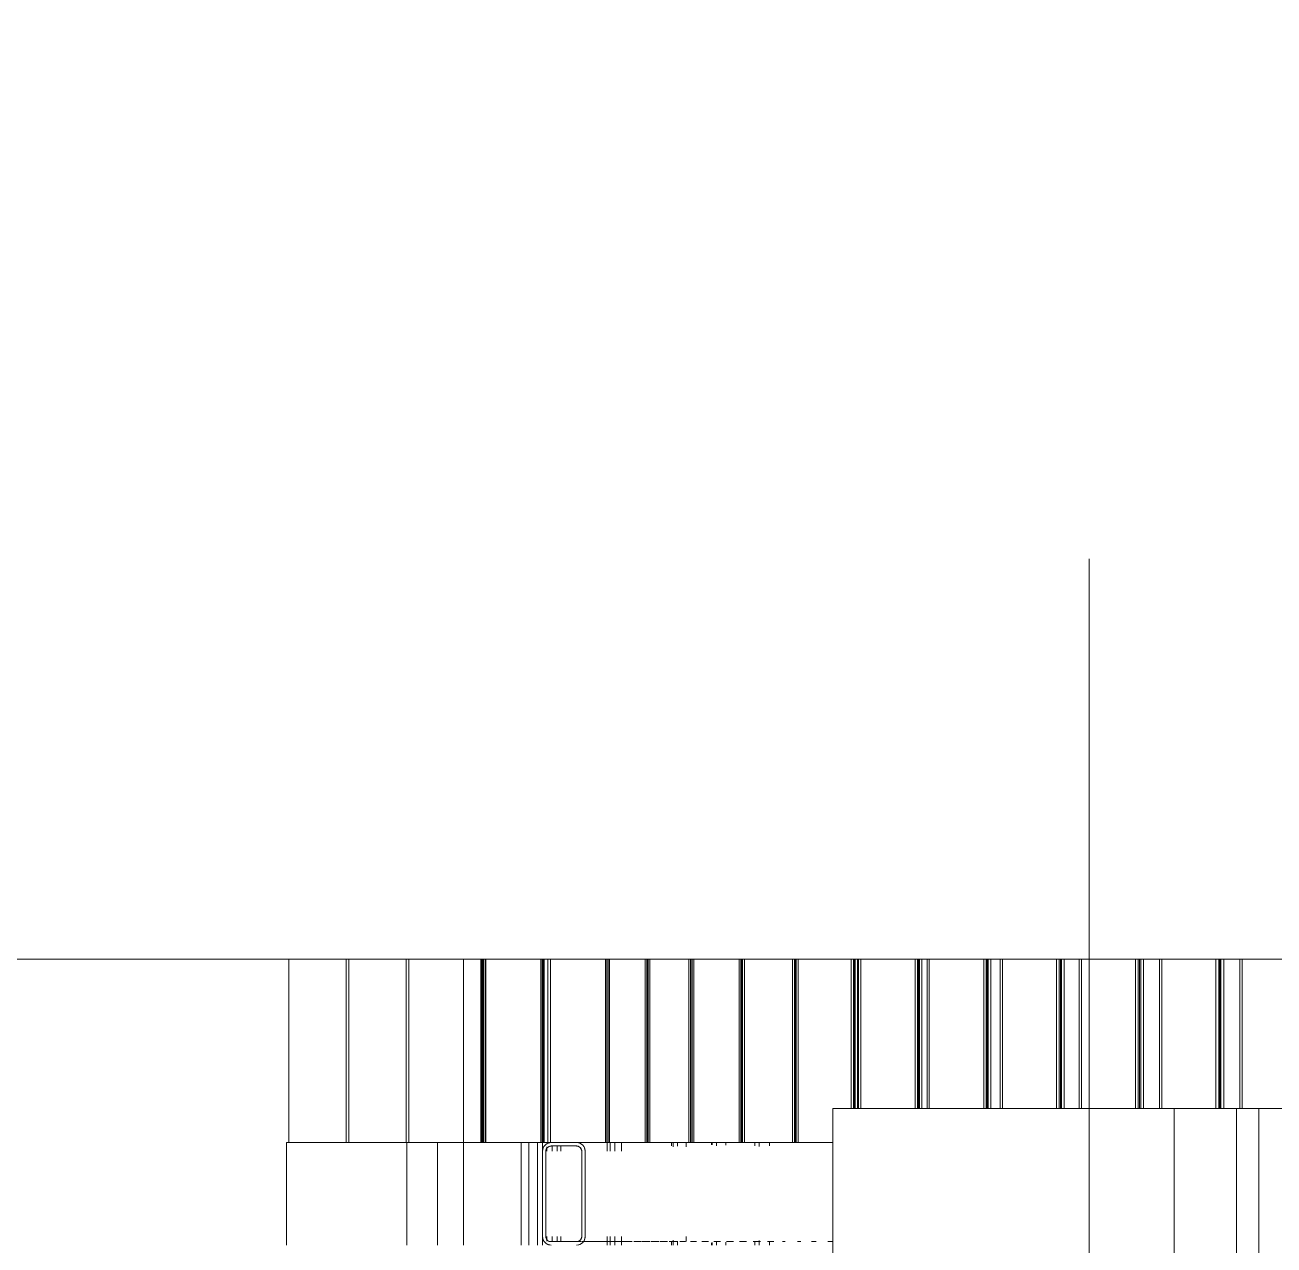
# Model space of a CAD drawing. Header units: millimetres. Extents: x -37960 to 31006, y -24503 to 30326.
# Drawn here: x -32630 to -31166, y 26140 to 27570 of the extents above; entities that cross this region are included whole.
import ezdxf

# ---------------------------------------------------------------- set-up
doc = ezdxf.new("R2010")
doc.units = ezdxf.units.MM
doc.linetypes.add('Осевые', pattern=[6350, 1270, -952.5, 3175, -952.5])
for name, color, linetype, lineweight in [('Высотные отметки', 7, 'Continuous', 9), ('Обобщенные модели', 7, 'Continuous', 9), ('Обобщенные модели-1', 7, 'Continuous', 18)]:
    doc.layers.add(name, color=color, linetype=linetype, lineweight=lineweight)
doc.layers.add('Оси-3', color=7, linetype='Осевые', lineweight=9, true_color=0xaaaaaa)

# ---------------------------------------------------------------- blocks, each defined once
blk = doc.blocks.new('Пилон П25-40 - Пилон П25-40-1292025-Разрез 3-3')
at = {"layer": 'Обобщенные модели'}
for p, q in [((-31683.2, 26300), (-31283.2, 26300)), ((-31683.2, 22100), (-31683.2, 26300)), ((-31283.2, 26300), (-31283.2, 21353.3))]:
    blk.add_line(p, q, dxfattribs=at)
blk = doc.blocks.new('Пилон П11 - Пилон П25-40-1292181-Разрез 3-3')
at = {"layer": 'Обобщенные модели'}
for p, q in [((-31607.9, 26300), (-31210.1, 26300)), ((-31210.1, 26300), (-31183.9, 26300)), ((-31210.1, 26300), (-31210.1, 21352.3)), ((-31183.9, 21351.9), (-31183.9, 26300))]:
    blk.add_line(p, q, dxfattribs=at)
blk = doc.blocks.new('Пилон П12 - Пилон П25-40-1292194-Разрез 3-3')
at = {"layer": 'Обобщенные модели'}
blk.add_line((-31332.6, 26300), (-30942.9, 26300), dxfattribs=at)
blk = doc.blocks.new('Обвязочная балка 1 - Обвязочная балка 1-1451838-Разрез 3-3')
at = {"layer": 'Обобщенные модели'}
for p, q in [((-32023.5, 26250), (-32023.5, 26150)), ((-32023.4, 26150), (-32023.4, 26250)), ((-32019.4, 26250), (-32019.4, 26150)), ((-31977.5, 26250), (-31977.5, 26150)), ((-31977.4, 26150), (-31977.4, 26250)), ((-31973.4, 26250), (-31973.4, 26150)), ((-31978.6, 26144), (-32012.5, 26144)), ((-31982.6, 26144), (-31978, 26144)), ((-31925.5, 26144), (-31977.2, 26144)), ((-31976.6, 26144), (-31926.2, 26144)), ((-31924.8, 26144), (-31918.8, 26144)), ((-31918.5, 26144), (-31924.2, 26144)), ((-31916.2, 26144), (-31907.9, 26144)), ((-31908.4, 26144), (-31916.1, 26144)), ((-31898.4, 26144), (-31906.9, 26144)), ((-31906.3, 26144), (-31897.5, 26144)), ((-31887.1, 26144), (-31896.6, 26144)), ((-31896, 26144), (-31887.7, 26144)), ((-31886, 26144), (-31878, 26144)), ((-31877.1, 26144), (-31885.2, 26144)), ((-31874.8, 26144), (-31865.9, 26144)), ((-31865.9, 26144), (-31874.1, 26144)), ((-31856.7, 26144), (-31862.6, 26144)), ((-31862.3, 26144), (-31855.7, 26144)), ((-31843.5, 26144), (-31850, 26144)), ((-31849, 26144), (-31843.1, 26144)), ((-31836.5, 26144), (-31829.9, 26144)), ((-31829, 26144), (-31836.2, 26144)), ((-31822.7, 26144), (-31815.4, 26144)), ((-31814.9, 26144), (-31821.5, 26144)), ((-31800.4, 26144), (-31807.6, 26144)), ((-31807.5, 26144), (-31799.6, 26144)), ((-31784.8, 26144), (-31792.6, 26144)), ((-31791.5, 26144), (-31784.2, 26144)), ((-31767.9, 26144), (-31776.4, 26144)), ((-31776.3, 26144), (-31768.4, 26144)), ((-31759.9, 26144), (-31753.4, 26144)), ((-31752.3, 26144), (-31758.8, 26144)), ((-31742.1, 26144), (-31739.2, 26144)), ((-31739.2, 26144), (-31741.9, 26144)), ((-31721.5, 26144), (-31724.4, 26144)), ((-31723.3, 26144), (-31720.5, 26144)), ((-31702.6, 26144), (-31708.2, 26144)), ((-31707.9, 26144), (-31702.6, 26144)), ((-31689, 26144), (-31684.5, 26144)), ((-31683.7, 26144), (-31688.4, 26144))]:
    blk.add_line(p, q, dxfattribs=at)
at = {"layer": 'Обобщенные модели', "flags": 128}
for points in [[(-32018.2, 26258.8), (-32017.8, 26259), (-32017.5, 26259.2), (-32017.1, 26259.3), (-32016.7, 26259.5), (-32016.3, 26259.6)], [(-32023.1, 26252.8), (-32023, 26253.1), (-32022.8, 26253.5), (-32022.7, 26253.9), (-32022.5, 26254.3), (-32022.3, 26254.6), (-32022.1, 26255)], [(-31981.1, 26255.6), (-31981.3, 26255.6), (-31981.6, 26255.7), (-31981.8, 26255.8), (-31982, 26255.9), (-31982.3, 26255.9), (-31982.5, 26256), (-31982.7, 26256), (-31983, 26256), (-31983.2, 26256.1), (-31983.5, 26256.1)], [(-31977.5, 26250.5), (-31977.5, 26250.7), (-31977.5, 26251), (-31977.6, 26251.2), (-31977.6, 26251.4), (-31977.7, 26251.7), (-31977.8, 26251.9), (-31977.9, 26252.1), (-31977.9, 26252.4), (-31978, 26252.6), (-31978.1, 26252.8), (-31978.3, 26253), (-31978.4, 26253.2), (-31978.5, 26253.4), (-31978.7, 26253.6), (-31978.8, 26253.8), (-31979, 26254), (-31979.1, 26254.2)], [(-32022.1, 26144.9), (-32022.3, 26145.3), (-32022.5, 26145.6), (-32022.6, 26146), (-32022.8, 26146.4), (-32022.9, 26146.8), (-32023, 26147.1), (-32023.2, 26147.5)], [(-31982.4, 26144), (-31982.2, 26144.1), (-31982, 26144.1), (-31981.7, 26144.2), (-31981.5, 26144.3), (-31981.3, 26144.4), (-31981, 26144.5), (-31980.8, 26144.6), (-31980.6, 26144.7), (-31980.4, 26144.8), (-31980.2, 26144.9), (-31980, 26145.1), (-31979.8, 26145.2), (-31979.6, 26145.4), (-31979.4, 26145.5), (-31979.3, 26145.7), (-31979.1, 26145.9), (-31978.9, 26146.1)], [(-31977.9, 26147.7), (-31977.8, 26147.9), (-31977.8, 26148.2), (-31977.7, 26148.4), (-31977.6, 26148.6), (-31977.6, 26148.9), (-31977.5, 26149.1), (-31977.5, 26149.3), (-31977.5, 26149.6), (-31977.5, 26149.8), (-31977.5, 26150)], [(-32016.2, 26140.4), (-32016.6, 26140.5), (-32017, 26140.6), (-32017.4, 26140.8), (-32017.7, 26141), (-32018.1, 26141.1), (-32018.4, 26141.3)]]:
    blk.add_lwpolyline(points, dxfattribs=at)
at = {"layer": 'Обобщенные модели'}
for centre, major_axis, start_param, end_param in [((-32013.4, 26250), (0, 10), 0.000003, 0.523601), ((-31983.4, 26250), (0, 10), 5.759585, 6.021384), ((-32013.4, 26250), (0, 10), 1.047199, 1.570796), ((-32013.4, 26250), (0, 6.06), 0.785401, 1.570796), ((-32013.4, 26250), (0, 6.06), 0.000005, 0.523602), ((-31983.5, 26250), (0, 6.06), 5.759583, 6.283181), ((-31983.5, 26250), (0, 6.06), 4.712389, 5.497785), ((-31983.4, 26250), (0, 10), 4.712389, 5.235987), ((-32013.4, 26150), (0, 10), 1.570796, 2.094394), ((-32013.4, 26150), (0, 6.06), 1.570796, 2.304733), ((-32013.4, 26150), (0, 6.06), 2.794025, 3.141593), ((-31983.5, 26150), (0, 6.06), 3.283326, 3.997857), ((-31983.5, 26150), (0, 6.06), 4.236035, 4.712389), ((-31983.4, 26150), (0, 10), 4.188791, 4.712389), ((-32013.4, 26150), (0, 10), 2.617992, 3.14159), ((-31983.4, 26150), (0, 10), 3.403394, 3.665193)]:
    blk.add_ellipse(centre, major_axis=major_axis, ratio=0.999998, start_param=start_param, end_param=end_param, dxfattribs=at)
at = {"layer": 'Обобщенные модели-1'}
for p, q in [((-31983.4, 26260), (-32013.4, 26260)), ((-32023.4, 26250), (-32023.4, 26150)), ((-32019.4, 26150), (-32019.4, 26250)), ((-32013.4, 26256.1), (-31983.5, 26256.1)), ((-31977.4, 26250), (-31977.4, 26150)), ((-31973.4, 26150), (-31973.4, 26250)), ((-31982.6, 26144), (-32012.5, 26144))]:
    blk.add_line(p, q, dxfattribs=at)
for centre, radius, start, end in [((-32013.4, 26250), 10, 90, 180), ((-31983.4, 26250), 10, 0, 90), ((-32013.4, 26250), 6.06, 90, 180), ((-31983.5, 26250), 6.06, 0, 90), ((-32013.4, 26150), 10, 180, 270), ((-32013.4, 26150), 6.06, 180, 278.1204), ((-31983.4, 26150), 10, 270, 0), ((-31983.5, 26150), 6.06, 278.1204, 0)]:
    blk.add_arc(centre, radius, start, end, dxfattribs=at)
blk = doc.blocks.new('Профиль ламели540 - Профиль ламели-1612009-Разрез 3-3')
at = {"layer": 'Обобщенные модели'}
for p, q in [((-32320.7, 26475), (-32312.3, 26475)), ((-32320.7, 26475), (-32253.3, 26475)), ((-32320.7, 26260), (-32320.7, 26475)), ((-32320.7, 26260), (-32320.7, 26475)), ((-32318.2, 26475), (-32309.8, 26475)), ((-32318.2, 26475), (-32255.8, 26475)), ((-32264.2, 26475), (-32255.8, 26475)), ((-32261.7, 26475), (-32253.3, 26475)), ((-32253.3, 26475), (-32253.3, 26260)), ((-32253.3, 26260), (-32253.3, 26475)), ((-32250.4, 26475), (-32242, 26475)), ((-32250.4, 26475), (-32183, 26475)), ((-32250.4, 26260), (-32250.4, 26475)), ((-32250.4, 26260), (-32250.4, 26475)), ((-32247.9, 26475), (-32239.5, 26475)), ((-32247.9, 26475), (-32185.5, 26475)), ((-32193.9, 26475), (-32185.5, 26475)), ((-32191.4, 26475), (-32183, 26475)), ((-32183, 26475), (-32183, 26260)), ((-32183, 26260), (-32183, 26475)), ((-32180.1, 26475), (-32116, 26475)), ((-32116, 26475), (-32180.1, 26475)), ((-32180.1, 26475), (-32171.7, 26475)), ((-32180.1, 26260), (-32180.1, 26475)), ((-32180.1, 26260), (-32180.1, 26475)), ((-32180.1, 26260), (-32180.1, 26475)), ((-32177.6, 26475), (-32169.2, 26475)), ((-32177.6, 26475), (-32118.5, 26475)), ((-32118.5, 26475), (-32177.6, 26475)), ((-32116, 26259.6), (-32116, 26475)), ((-32116, 26259.6), (-32116, 26475)), ((-32116, 26259.6), (-32116, 26475)), ((-32323.4, 26260), (-32182.5, 26260)), ((-32323.4, 26260), (-32323.4, 26140)), ((-32182.5, 26260), (-32050.4, 26260)), ((-32180.1, 26260), (-32182.5, 26260)), ((-32182.5, 26140), (-32182.5, 26260)), ((-32182.5, 26140), (-32182.5, 26260)), ((-32182.5, 26140), (-32182.5, 26260)), ((-32115.5, 26260), (-32180.6, 26260)), ((-32050.1, 26260), (-32146.4, 26260)), ((-32146.4, 26260), (-32116, 26260)), ((-32146.4, 26140), (-32146.4, 26260)), ((-32146.4, 26140), (-32146.4, 26260)), ((-32042.6, 26260), (-32116, 26260)), ((-32116, 26260), (-32050.1, 26260)), ((-32116, 26260), (-32039.4, 26260)), ((-32116, 26140), (-32116, 26260)), ((-32116, 26140), (-32116, 26260)), ((-32050.4, 26260), (-32115.8, 26260)), ((-32113.6, 26260), (-32050.4, 26260)), ((-32050.4, 26260), (-32113.6, 26260)), ((-32048.4, 26140), (-32048.4, 26260)), ((-32039.4, 26260), (-32034.4, 26260)), ((-32039.4, 26140), (-32039.4, 26260)), ((-32034.4, 26260), (-32029.4, 26260)), ((-32029.4, 26260), (-32029.4, 26140)), ((-32029.4, 26260), (-32024.4, 26260)), ((-32024.4, 26260), (-32023.4, 26260)), ((-32023.4, 26140), (-32023.4, 26260))]:
    blk.add_line(p, q, dxfattribs=at)
blk = doc.blocks.new('Профиль ламели609 - Профиль ламели-1630225-Разрез 3-3')
at = {"layer": 'Обобщенные модели'}
for p, q in [((-31242.6, 26475), (-31178.6, 26475)), ((-31239.4, 26475), (-31235.4, 26475)), ((-31235.4, 26475), (-31227.4, 26475)), ((-31234.2, 26475), (-31226.2, 26475)), ((-31231, 26475), (-31227, 26475)), ((-31227.4, 26475), (-31223.1, 26475)), ((-31227, 26475), (-31167.8, 26475)), ((-31184.1, 26475), (-31176.2, 26475)), ((-31181, 26475), (-31178.2, 26475)), ((-31178.6, 26475), (-31173, 26475)), ((-31178.2, 26475), (-31170.2, 26475)), ((-31175.9, 26475), (-31111.9, 26475)), ((-31172.7, 26475), (-31168.7, 26475)), ((-31170.2, 26475), (-31164.6, 26475)), ((-31168.7, 26475), (-31160.7, 26475)), ((-31167.5, 26475), (-31159.5, 26475)), ((-31164.3, 26475), (-31160.3, 26475)), ((-31160.7, 26475), (-31156.3, 26475)), ((-31160.3, 26475), (-31101, 26475)), ((-31117.4, 26475), (-31109.4, 26475)), ((-31114.2, 26475), (-31111.4, 26475)), ((-31111.9, 26475), (-31106.3, 26475)), ((-31111.9, 26475), (-31111.9, 26300)), ((-31111.4, 26475), (-31103.5, 26475)), ((-31109.1, 26475), (-31046, 26475)), ((-31109.1, 26300), (-31109.1, 26475)), ((-31047.7, 26475), (-31105.9, 26475)), ((-31105.9, 26475), (-31101.9, 26475)), ((-31103.5, 26475), (-31097.9, 26475)), ((-31101.9, 26475), (-31093.9, 26475)), ((-31100.7, 26475), (-31092.7, 26475)), ((-31097.6, 26475), (-31093.6, 26475)), ((-31036.5, 26475), (-31095.1, 26475)), ((-31093.9, 26475), (-31089.6, 26475)), ((-31093.6, 26475), (-31039.6, 26475)), ((-31046, 26475), (-31042.6, 26475)), ((-31046, 26300), (-31046, 26475)), ((-31043.9, 26475), (-31041.1, 26475)), ((-31042.6, 26300), (-31042.6, 26475)), ((-31041.1, 26475), (-31039.9, 26475)), ((-31041.1, 26300), (-31041.1, 26475)), ((-31039.9, 26475), (-31036.5, 26475)), ((-31039.9, 26300), (-31039.9, 26475)), ((-31036.5, 26300), (-31036.5, 26475))]:
    blk.add_line(p, q, dxfattribs=at)
blk = doc.blocks.new('Профиль ламели610 - Профиль ламели-1630489-Разрез 3-3')
at = {"layer": 'Обобщенные модели'}
for p, q in [((-31336.8, 26475), (-31272.8, 26475)), ((-31333.6, 26475), (-31329.6, 26475)), ((-31329.6, 26475), (-31321.6, 26475)), ((-31328.4, 26475), (-31320.4, 26475)), ((-31325.2, 26475), (-31321.2, 26475)), ((-31321.6, 26475), (-31317.3, 26475)), ((-31321.2, 26475), (-31262, 26475)), ((-31278.3, 26475), (-31270.4, 26475)), ((-31275.2, 26475), (-31272.4, 26475)), ((-31272.8, 26475), (-31267.2, 26475)), ((-31272.4, 26475), (-31264.4, 26475)), ((-31270.1, 26475), (-31206.1, 26475)), ((-31266.9, 26475), (-31262.9, 26475)), ((-31264.4, 26475), (-31258.8, 26475)), ((-31262.9, 26475), (-31254.9, 26475)), ((-31261.7, 26475), (-31253.7, 26475)), ((-31258.5, 26475), (-31254.5, 26475)), ((-31254.9, 26475), (-31250.5, 26475)), ((-31254.5, 26475), (-31195.2, 26475)), ((-31209.4, 26475), (-31203.6, 26475)), ((-31208.4, 26475), (-31205.6, 26475)), ((-31206.1, 26475), (-31200.5, 26475)), ((-31206.1, 26475), (-31206.1, 26300)), ((-31205.6, 26475), (-31197.7, 26475)), ((-31203.3, 26475), (-31140.2, 26475)), ((-31203.3, 26300), (-31203.3, 26475)), ((-31141.9, 26475), (-31200.1, 26475)), ((-31200.1, 26475), (-31196.1, 26475)), ((-31197.7, 26475), (-31192.1, 26475)), ((-31196.1, 26475), (-31188.1, 26475)), ((-31194.9, 26475), (-31186.9, 26475)), ((-31191.8, 26475), (-31187.8, 26475)), ((-31130.7, 26475), (-31189.3, 26475)), ((-31188.1, 26475), (-31183.8, 26475)), ((-31187.8, 26475), (-31133.7, 26475)), ((-31140.2, 26475), (-31136.8, 26475)), ((-31140.2, 26300), (-31140.2, 26475)), ((-31138.1, 26475), (-31135.3, 26475)), ((-31136.8, 26300), (-31136.8, 26475)), ((-31135.3, 26475), (-31134.1, 26475)), ((-31135.3, 26300), (-31135.3, 26475)), ((-31134.1, 26475), (-31130.7, 26475)), ((-31134.1, 26300), (-31134.1, 26475)), ((-31130.7, 26300), (-31130.7, 26475))]:
    blk.add_line(p, q, dxfattribs=at)
blk = doc.blocks.new('Профиль ламели611 - Профиль ламели-1630753-Разрез 3-3')
at = {"layer": 'Обобщенные модели'}
for p, q in [((-31431, 26475), (-31367, 26475)), ((-31427.8, 26475), (-31423.8, 26475)), ((-31423.8, 26475), (-31415.8, 26475)), ((-31422.6, 26475), (-31414.6, 26475)), ((-31419.4, 26475), (-31415.4, 26475)), ((-31415.8, 26475), (-31411.5, 26475)), ((-31415.4, 26475), (-31356.2, 26475)), ((-31372.5, 26475), (-31364.6, 26475)), ((-31369.4, 26475), (-31366.6, 26475)), ((-31367, 26475), (-31361.4, 26475)), ((-31366.6, 26475), (-31358.6, 26475)), ((-31364.3, 26475), (-31300.3, 26475)), ((-31361.1, 26475), (-31357.1, 26475)), ((-31358.6, 26475), (-31353, 26475)), ((-31357.1, 26475), (-31349.1, 26475)), ((-31355.9, 26475), (-31347.9, 26475)), ((-31352.7, 26475), (-31348.7, 26475)), ((-31349.1, 26475), (-31344.7, 26475)), ((-31348.7, 26475), (-31289.4, 26475)), ((-31305.8, 26475), (-31297.8, 26475)), ((-31302.6, 26475), (-31299.8, 26475)), ((-31300.3, 26475), (-31294.7, 26475)), ((-31300.3, 26475), (-31300.3, 26300)), ((-31299.8, 26475), (-31291.9, 26475)), ((-31297.5, 26475), (-31234.4, 26475)), ((-31297.5, 26300), (-31297.5, 26475)), ((-31236.1, 26475), (-31294.3, 26475)), ((-31294.3, 26475), (-31290.3, 26475)), ((-31291.9, 26475), (-31286.3, 26475)), ((-31290.3, 26475), (-31282.3, 26475)), ((-31289.1, 26475), (-31281.1, 26475)), ((-31285.9, 26475), (-31282, 26475)), ((-31224.9, 26475), (-31283.5, 26475)), ((-31282.3, 26475), (-31278, 26475)), ((-31282, 26475), (-31227.9, 26475)), ((-31234.4, 26475), (-31231, 26475)), ((-31234.4, 26300), (-31234.4, 26475)), ((-31232.3, 26475), (-31229.5, 26475)), ((-31231, 26300), (-31231, 26475)), ((-31229.5, 26475), (-31228.3, 26475)), ((-31229.5, 26300), (-31229.5, 26475)), ((-31228.3, 26475), (-31224.9, 26475)), ((-31228.3, 26300), (-31228.3, 26475)), ((-31224.9, 26300), (-31224.9, 26475))]:
    blk.add_line(p, q, dxfattribs=at)
blk = doc.blocks.new('Профиль ламели612 - Профиль ламели-1631017-Разрез 3-3')
at = {"layer": 'Обобщенные модели'}
for p, q in [((-31525.2, 26475), (-31461.2, 26475)), ((-31522, 26475), (-31518, 26475)), ((-31518, 26475), (-31510, 26475)), ((-31516.8, 26475), (-31508.8, 26475)), ((-31513.6, 26475), (-31509.6, 26475)), ((-31510, 26475), (-31505.7, 26475)), ((-31509.6, 26475), (-31450.4, 26475)), ((-31466.7, 26475), (-31458.8, 26475)), ((-31463.6, 26475), (-31460.8, 26475)), ((-31461.2, 26475), (-31455.6, 26475)), ((-31460.8, 26475), (-31452.8, 26475)), ((-31458.5, 26475), (-31394.5, 26475)), ((-31455.3, 26475), (-31451.3, 26475)), ((-31452.8, 26475), (-31447.2, 26475)), ((-31451.3, 26475), (-31443.3, 26475)), ((-31450.1, 26475), (-31442.1, 26475)), ((-31446.9, 26475), (-31442.9, 26475)), ((-31443.3, 26475), (-31438.9, 26475)), ((-31442.9, 26475), (-31383.6, 26475)), ((-31400, 26475), (-31392, 26475)), ((-31396.8, 26475), (-31394, 26475)), ((-31394.5, 26475), (-31388.9, 26475)), ((-31394.5, 26475), (-31394.5, 26300)), ((-31394, 26475), (-31386.1, 26475)), ((-31391.7, 26475), (-31328.6, 26475)), ((-31391.7, 26300), (-31391.7, 26475)), ((-31330.3, 26475), (-31388.5, 26475)), ((-31388.5, 26475), (-31384.5, 26475)), ((-31386.1, 26475), (-31380.5, 26475)), ((-31384.5, 26475), (-31376.5, 26475)), ((-31383.3, 26475), (-31375.3, 26475)), ((-31380.1, 26475), (-31376.2, 26475)), ((-31319.1, 26475), (-31377.7, 26475)), ((-31376.5, 26475), (-31372.2, 26475)), ((-31376.2, 26475), (-31322.1, 26475)), ((-31328.6, 26475), (-31325.2, 26475)), ((-31328.6, 26300), (-31328.6, 26475)), ((-31326.5, 26475), (-31323.7, 26475)), ((-31325.2, 26300), (-31325.2, 26475)), ((-31323.7, 26475), (-31322.4, 26475)), ((-31323.7, 26300), (-31323.7, 26475)), ((-31322.4, 26475), (-31319.1, 26475)), ((-31322.4, 26300), (-31322.4, 26475)), ((-31319.1, 26300), (-31319.1, 26475))]:
    blk.add_line(p, q, dxfattribs=at)
blk = doc.blocks.new('Профиль ламели680 - Профиль ламели-1666264-Разрез 3-3')
at = {"layer": 'Обобщенные модели'}
for p, q in [((-32300.2, 26475), (-32233, 26475)), ((-32298.4, 26475), (-32290, 26475)), ((-32296.7, 26475), (-32288.3, 26475)), ((-32294.8, 26475), (-32232.6, 26475)), ((-32242.8, 26475), (-32234.4, 26475)), ((-32239.3, 26475), (-32231.1, 26475)), ((-32230.1, 26475), (-32162.9, 26475)), ((-32228.2, 26475), (-32219.9, 26475)), ((-32226.5, 26475), (-32218.2, 26475)), ((-32224.7, 26475), (-32162.4, 26475)), ((-32172.7, 26475), (-32164.3, 26475)), ((-32169.4, 26475), (-32161, 26475)), ((-32160, 26475), (-32095.5, 26475)), ((-32158.1, 26475), (-32149.7, 26475)), ((-32097.9, 26475), (-32157.3, 26475)), ((-32093.4, 26475), (-32156.9, 26475)), ((-32156.4, 26475), (-32148, 26475)), ((-32154.6, 26475), (-32096.1, 26475)), ((-32095.5, 26475), (-32094.8, 26475)), ((-32095.5, 26260), (-32095.5, 26475)), ((-32094.8, 26260), (-32094.8, 26475)), ((-32094.2, 26475), (-32093.4, 26475)), ((-32094.2, 26260), (-32094.2, 26475)), ((-32093.4, 26260), (-32093.4, 26475)), ((-32253.3, 26260), (-32250.4, 26260)), ((-32183, 26260), (-32180.1, 26260)), ((-32028.9, 26260), (-32116, 26260)), ((-32116, 26260), (-32096.2, 26260)), ((-32116, 26260), (-32029.2, 26260)), ((-32095.1, 26260), (-32116, 26260)), ((-32096, 26260), (-32018.3, 26260)), ((-32094.1, 26260), (-32028.5, 26260)), ((-32029.1, 26260), (-32093.1, 26260)), ((-32021, 26260), (-32093, 26260)), ((-32028.8, 26260), (-32093, 26260)), ((-32091, 26260), (-32029, 26260)), ((-32018.3, 26260), (-32013.3, 26260)), ((-32006.3, 26260), (-32001.8, 26260)), ((-32018.3, 26250), (-32018.3, 26254.9)), ((-32011.9, 26256.3), (-32011.9, 26250)), ((-32006.3, 26250), (-32006.3, 26256.1)), ((-32001.8, 26256.1), (-32001.8, 26250)), ((-32018.3, 26144.7), (-32018.3, 26150)), ((-32011.9, 26150), (-32011.9, 26143.9)), ((-32006.3, 26144), (-32006.3, 26150)), ((-32001.8, 26150), (-32001.8, 26144))]:
    blk.add_line(p, q, dxfattribs=at)
blk = doc.blocks.new('Профиль ламели683 - Профиль ламели-1667078-Разрез 3-3')
at = {"layer": 'Обобщенные модели'}
for p, q in [((-32229.2, 26475), (-32162.3, 26475)), ((-32226, 26475), (-32217.6, 26475)), ((-32224.9, 26475), (-32216.5, 26475)), ((-32221.6, 26475), (-32159.7, 26475)), ((-32171.3, 26475), (-32162.9, 26475)), ((-32167.4, 26475), (-32159.1, 26475)), ((-32159.5, 26475), (-32092.6, 26475)), ((-32156.2, 26475), (-32147.9, 26475)), ((-32155.1, 26475), (-32146.8, 26475)), ((-32151.8, 26475), (-32089.9, 26475)), ((-32101.5, 26475), (-32093.2, 26475)), ((-32097.6, 26475), (-32089.3, 26475)), ((-32092.6, 26475), (-32090.4, 26475)), ((-32092.6, 26475), (-32092.6, 26260)), ((-32090.4, 26260), (-32090.4, 26475)), ((-32089.7, 26475), (-32025.2, 26475)), ((-32089.7, 26260), (-32089.7, 26475)), ((-32027.4, 26475), (-32086.9, 26475)), ((-32086.4, 26475), (-32078.1, 26475)), ((-32085.3, 26475), (-32077, 26475)), ((-32021.5, 26475), (-32084.2, 26475)), ((-32082.1, 26475), (-32024.2, 26475)), ((-32025.2, 26475), (-32023.9, 26475)), ((-32025.2, 26260), (-32025.2, 26475)), ((-32025.2, 26260), (-32025.2, 26475)), ((-32024.1, 26475), (-32022.8, 26475)), ((-32023.9, 26260), (-32023.9, 26475)), ((-32022.8, 26475), (-32021.5, 26475)), ((-32022.8, 26260), (-32022.8, 26475)), ((-32021.5, 26260), (-32021.5, 26475)), ((-32092.4, 26260), (-31958.5, 26260)), ((-32024.7, 26260), (-32090.2, 26260)), ((-32056.5, 26260), (-32026.4, 26260)), ((-31958.2, 26260), (-32056.2, 26260)), ((-32025.9, 26260), (-31947.7, 26260)), ((-32022.8, 26260), (-32019.1, 26260)), ((-31958.3, 26260), (-32022.8, 26260)), ((-32021.1, 26260), (-31957.6, 26260)), ((-31957.9, 26260), (-32021, 26260)), ((-31950, 26260), (-32020.7, 26260)), ((-32019.1, 26260), (-31958.1, 26260)), ((-31947.7, 26260), (-31942.7, 26260)), ((-31947.7, 26250), (-31947.7, 26260)), ((-31944.1, 26260), (-31944.1, 26250)), ((-31944.1, 26260), (-31939.7, 26260)), ((-31939.7, 26260), (-31938.7, 26260)), ((-31938.7, 26260), (-31930.9, 26260)), ((-31938.7, 26250), (-31938.7, 26260)), ((-31930.9, 26260), (-31930.9, 26250)), ((-31947.7, 26140), (-31947.7, 26150)), ((-31944.1, 26150), (-31944.1, 26140)), ((-31938.7, 26140), (-31938.7, 26150)), ((-31930.9, 26150), (-31930.9, 26140))]:
    blk.add_line(p, q, dxfattribs=at)
blk = doc.blocks.new('Профиль ламели685 - Профиль ламели-1667618-Разрез 3-3')
at = {"layer": 'Обобщенные модели'}
for p, q in [((-32153, 26475), (-32086.4, 26475)), ((-32148.8, 26475), (-32140.5, 26475)), ((-32148.1, 26475), (-32139.8, 26475)), ((-32143.9, 26475), (-32082.3, 26475)), ((-32094.8, 26475), (-32086.5, 26475)), ((-32090.5, 26475), (-32082.2, 26475)), ((-32086.4, 26475), (-32083.6, 26475)), ((-32083.5, 26475), (-32017, 26475)), ((-32082.2, 26475), (-32079.4, 26475)), ((-32079.3, 26475), (-32071, 26475)), ((-32078.7, 26475), (-32070.4, 26475)), ((-32074.5, 26475), (-32012.8, 26475)), ((-32025.3, 26475), (-32017, 26475)), ((-32021.1, 26475), (-32012.8, 26475)), ((-32017, 26475), (-32014.2, 26475)), ((-32017, 26475), (-32017, 26260)), ((-32014.2, 26260), (-32014.2, 26475)), ((-32014.1, 26475), (-31949.6, 26475)), ((-32014.1, 26260), (-32014.1, 26475)), ((-32012.8, 26475), (-32010, 26475)), ((-31981.9, 26475), (-32011.2, 26475)), ((-32009.9, 26475), (-32001.6, 26475)), ((-32009.2, 26475), (-32000.9, 26475)), ((-31944.9, 26475), (-32007.1, 26475)), ((-32005.1, 26475), (-31947.7, 26475)), ((-31951.8, 26475), (-31981.5, 26475)), ((-31949.6, 26475), (-31948, 26475)), ((-31949.6, 26260), (-31949.6, 26475)), ((-31948, 26260), (-31948, 26475)), ((-31947.9, 26475), (-31946.6, 26475)), ((-31947.9, 26260), (-31947.9, 26475)), ((-31946.6, 26475), (-31944.9, 26475)), ((-31946.6, 26260), (-31946.6, 26475)), ((-31944.9, 26260), (-31944.9, 26475)), ((-32021.5, 26260), (-32016.9, 26260)), ((-32016.9, 26260), (-31882.9, 26260)), ((-31982, 26260), (-32014.7, 26260)), ((-31949.6, 26260), (-31981.9, 26260)), ((-31981.2, 26260), (-31951.2, 26260)), ((-31882.6, 26260), (-31980.8, 26260)), ((-31950.6, 26260), (-31872.1, 26260)), ((-31947.3, 26260), (-31942.5, 26260)), ((-31882.6, 26260), (-31947.3, 26260)), ((-31944.4, 26260), (-31881.7, 26260)), ((-31882, 26260), (-31944.3, 26260)), ((-31874.2, 26260), (-31944, 26260)), ((-31942.5, 26260), (-31882.4, 26260)), ((-31872.1, 26260), (-31867.2, 26260)), ((-31872.1, 26256.1), (-31872.1, 26260)), ((-31870.4, 26260), (-31870.4, 26255)), ((-31870.4, 26260), (-31866.2, 26260)), ((-31866.2, 26260), (-31865.2, 26260)), ((-31865.2, 26260), (-31855.2, 26260)), ((-31865.2, 26255.9), (-31865.2, 26260)), ((-31855.2, 26260), (-31855.2, 26255)), ((-31872.1, 26140), (-31872.1, 26144.7)), ((-31870.4, 26145.6), (-31870.4, 26140)), ((-31865.2, 26140), (-31865.2, 26144.4)), ((-31855.2, 26150), (-31855.2, 26144.2))]:
    blk.add_line(p, q, dxfattribs=at)
blk = doc.blocks.new('Профиль ламели686 - Профиль ламели-1667888-Разрез 3-3')
at = {"layer": 'Обобщенные модели'}
for p, q in [((-32105.8, 26475), (-32039.4, 26475)), ((-32101.2, 26475), (-32092.9, 26475)), ((-32100.7, 26475), (-32092.4, 26475)), ((-32096, 26475), (-32034.6, 26475)), ((-32092.4, 26475), (-32090, 26475)), ((-32047.5, 26475), (-32039.2, 26475)), ((-32043.1, 26475), (-32034.8, 26475)), ((-32039.4, 26475), (-32036.3, 26475)), ((-32036.6, 26475), (-31970.2, 26475)), ((-32034.8, 26475), (-32031.7, 26475)), ((-32031.9, 26475), (-32023.7, 26475)), ((-32031.5, 26475), (-32023.2, 26475)), ((-32026.8, 26475), (-31965.4, 26475)), ((-32023.2, 26475), (-32020.8, 26475)), ((-31978.3, 26475), (-31970, 26475)), ((-31973.8, 26475), (-31965.6, 26475)), ((-31970.2, 26475), (-31967.1, 26475)), ((-31967.3, 26475), (-31903, 26475)), ((-31965.6, 26475), (-31962.5, 26475)), ((-31905.1, 26475), (-31964.4, 26475)), ((-31962.7, 26475), (-31954.4, 26475)), ((-31962.2, 26475), (-31953.9, 26475)), ((-31897.7, 26475), (-31959.6, 26475)), ((-31957.6, 26475), (-31900.6, 26475)), ((-31953.9, 26475), (-31951.5, 26475)), ((-31903, 26475), (-31901.1, 26475)), ((-31903, 26260), (-31903, 26475)), ((-31901.1, 26260), (-31901.1, 26475)), ((-31900.9, 26475), (-31899.6, 26475)), ((-31900.9, 26260), (-31900.9, 26475)), ((-31899.6, 26475), (-31897.7, 26475)), ((-31899.6, 26260), (-31899.6, 26475)), ((-31897.7, 26260), (-31897.7, 26475)), ((-31945, 26260), (-31836.2, 26260)), ((-31902.6, 26260), (-31945, 26260)), ((-31934.6, 26260), (-31904.7, 26260)), ((-31835.9, 26260), (-31934.1, 26260)), ((-31904, 26260), (-31825.4, 26260)), ((-31900.6, 26260), (-31895.3, 26260)), ((-31835.8, 26260), (-31900.6, 26260)), ((-31897.2, 26260), (-31834.9, 26260)), ((-31835.2, 26260), (-31897.1, 26260)), ((-31827.4, 26260), (-31896.6, 26260)), ((-31895.3, 26260), (-31835.6, 26260)), ((-31825.4, 26260), (-31820.5, 26260)), ((-31825.4, 26257.4), (-31825.4, 26260)), ((-31824.7, 26260), (-31824.7, 26257.3)), ((-31824.7, 26260), (-31820.6, 26260)), ((-31820.6, 26260), (-31819.6, 26260)), ((-31819.6, 26260), (-31808.5, 26260)), ((-31819.6, 26256.1), (-31819.6, 26260)), ((-31808.5, 26260), (-31808.5, 26256.9)), ((-31825.4, 26140), (-31825.4, 26142.6)), ((-31824.7, 26142.8), (-31824.7, 26140)), ((-31819.6, 26140), (-31819.6, 26144.7)), ((-31808.5, 26143.3), (-31808.5, 26140))]:
    blk.add_line(p, q, dxfattribs=at)
blk = doc.blocks.new('Профиль ламели687 - Профиль ламели-1668158-Разрез 3-3')
at = {"layer": 'Обобщенные модели'}
for p, q in [((-32054.2, 26475), (-31988, 26475)), ((-32051.3, 26475), (-32048.8, 26475)), ((-32049.1, 26475), (-32040.9, 26475)), ((-32048.8, 26475), (-32040.6, 26475)), ((-32046.2, 26475), (-32043.7, 26475)), ((-32043.7, 26475), (-31982.5, 26475)), ((-32040.6, 26475), (-32037.9, 26475)), ((-31995.8, 26475), (-31987.6, 26475)), ((-31991.2, 26475), (-31982.9, 26475)), ((-31988, 26475), (-31984.6, 26475)), ((-31985.2, 26475), (-31919, 26475)), ((-31980.1, 26475), (-31971.9, 26475)), ((-31979.8, 26475), (-31971.6, 26475)), ((-31977.2, 26475), (-31974.7, 26475)), ((-31974.7, 26475), (-31913.5, 26475)), ((-31971.6, 26475), (-31968.9, 26475)), ((-31926.8, 26475), (-31918.6, 26475)), ((-31922.2, 26475), (-31913.9, 26475)), ((-31919, 26475), (-31915.6, 26475)), ((-31916.2, 26475), (-31851.9, 26475)), ((-31913.9, 26475), (-31910.5, 26475)), ((-31853.9, 26475), (-31913.2, 26475)), ((-31913.2, 26475), (-31910.8, 26475)), ((-31911.1, 26475), (-31902.8, 26475)), ((-31910.8, 26475), (-31902.6, 26475)), ((-31908.2, 26475), (-31905.7, 26475)), ((-31846.1, 26475), (-31907.7, 26475)), ((-31905.7, 26475), (-31849, 26475)), ((-31902.6, 26475), (-31899.9, 26475)), ((-31851.9, 26475), (-31849.9, 26475)), ((-31851.9, 26260), (-31851.9, 26475)), ((-31849.9, 26260), (-31849.9, 26475)), ((-31849.4, 26475), (-31848.2, 26475)), ((-31849.4, 26260), (-31849.4, 26475)), ((-31848.2, 26475), (-31846.1, 26475)), ((-31848.2, 26260), (-31848.2, 26475)), ((-31846.1, 26260), (-31846.1, 26475)), ((-31897.8, 26260), (-31853.1, 26260)), ((-31853.1, 26260), (-31897.8, 26260)), ((-31883.6, 26260), (-31853.8, 26260)), ((-31784.8, 26260), (-31883.1, 26260)), ((-31853.1, 26260), (-31774.4, 26260)), ((-31852.2, 26260), (-31785.1, 26260)), ((-31849.6, 26260), (-31843.8, 26260)), ((-31784.7, 26260), (-31849.6, 26260)), ((-31845.5, 26260), (-31783.8, 26260)), ((-31784.1, 26260), (-31845.4, 26260)), ((-31776.2, 26260), (-31845, 26260)), ((-31843.8, 26260), (-31784.5, 26260)), ((-31774.6, 26260), (-31774.6, 26256.4)), ((-31774.6, 26260), (-31770.5, 26260)), ((-31774.4, 26260), (-31769.5, 26260)), ((-31770.5, 26260), (-31769.6, 26260)), ((-31769.6, 26260), (-31757.4, 26260)), ((-31769.6, 26255.4), (-31769.6, 26260)), ((-31757.4, 26260), (-31757.4, 26256.3)), ((-31774.6, 26144.2), (-31774.6, 26140)), ((-31769.6, 26140), (-31769.6, 26145.4)), ((-31757.4, 26144.4), (-31757.4, 26140))]:
    blk.add_line(p, q, dxfattribs=at)
blk = doc.blocks.new('Профиль ламели688 - Профиль ламели-1668428-Разрез 3-3')
at = {"layer": 'Обобщенные модели'}
for p, q in [((-31994.8, 26475), (-31928.9, 26475)), ((-31991.9, 26475), (-31989.2, 26475)), ((-31989.3, 26475), (-31981.9, 26475)), ((-31989.2, 26475), (-31981.9, 26475)), ((-31986.3, 26475), (-31983.6, 26475)), ((-31981.9, 26475), (-31922.6, 26475)), ((-31981, 26475), (-31978.1, 26475)), ((-31936.4, 26475), (-31928.2, 26475)), ((-31931.6, 26475), (-31923.3, 26475)), ((-31928.9, 26475), (-31925.2, 26475)), ((-31926.1, 26475), (-31860.1, 26475)), ((-31923.3, 26475), (-31919.6, 26475)), ((-31923.1, 26475), (-31920.4, 26475)), ((-31920.5, 26475), (-31912.3, 26475)), ((-31920.4, 26475), (-31912.2, 26475)), ((-31917.5, 26475), (-31914.9, 26475)), ((-31914.9, 26475), (-31853.8, 26475)), ((-31912.2, 26475), (-31909.3, 26475)), ((-31867.6, 26475), (-31859.4, 26475)), ((-31862.8, 26475), (-31854.6, 26475)), ((-31860.1, 26475), (-31856.4, 26475)), ((-31857.3, 26475), (-31793.1, 26475)), ((-31854.6, 26475), (-31850.9, 26475)), ((-31795.1, 26475), (-31854.3, 26475)), ((-31854.3, 26475), (-31851.7, 26475)), ((-31851.7, 26475), (-31843.5, 26475)), ((-31851.7, 26475), (-31843.5, 26475)), ((-31848.8, 26475), (-31846.1, 26475)), ((-31786.8, 26475), (-31848, 26475)), ((-31846.1, 26475), (-31789.7, 26475)), ((-31843.5, 26475), (-31840.6, 26475)), ((-31793.1, 26475), (-31790.9, 26475)), ((-31793.1, 26260), (-31793.1, 26475)), ((-31790.9, 26260), (-31790.9, 26475)), ((-31790.3, 26475), (-31789, 26475)), ((-31790.3, 26260), (-31790.3, 26475)), ((-31789, 26475), (-31786.8, 26475)), ((-31789, 26260), (-31789, 26475)), ((-31786.8, 26260), (-31786.8, 26475)), ((-31846.2, 26260), (-31726.4, 26260)), ((-31793.1, 26260), (-31846.2, 26260)), ((-31824.9, 26260), (-31795.2, 26260)), ((-31726, 26260), (-31824.3, 26260)), ((-31794.4, 26260), (-31715.6, 26260)), ((-31788.8, 26260), (-31784.5, 26260)), ((-31725.9, 26260), (-31788.8, 26260)), ((-31786.2, 26260), (-31724.9, 26260)), ((-31725.2, 26260), (-31786.1, 26260)), ((-31717.4, 26260), (-31785.5, 26260)), ((-31784.5, 26260), (-31725.6, 26260)), ((-31716.8, 26260), (-31716, 26260)), ((-31715.6, 26260), (-31710.8, 26260)), ((-31711.9, 26260), (-31698.6, 26260))]:
    blk.add_line(p, q, dxfattribs=at)
blk = doc.blocks.new('Профиль ламели689 - Профиль ламели-1668702-Разрез 3-3')
at = {"layer": 'Обобщенные модели'}
for p, q in [((-31931.6, 26475), (-31866, 26475)), ((-31928.6, 26475), (-31925.8, 26475)), ((-31925.8, 26475), (-31917.6, 26475)), ((-31925.6, 26475), (-31917.4, 26475)), ((-31922.6, 26475), (-31919.7, 26475)), ((-31919.7, 26475), (-31858.9, 26475)), ((-31917.6, 26475), (-31914.4, 26475)), ((-31873.1, 26475), (-31865, 26475)), ((-31868.1, 26475), (-31860, 26475)), ((-31866, 26475), (-31862, 26475)), ((-31863.1, 26475), (-31797.5, 26475)), ((-31860.1, 26475), (-31857.3, 26475)), ((-31860, 26475), (-31855.9, 26475)), ((-31857.3, 26475), (-31849.1, 26475)), ((-31857.1, 26475), (-31848.9, 26475)), ((-31854.1, 26475), (-31851.2, 26475)), ((-31851.2, 26475), (-31790.4, 26475)), ((-31849.1, 26475), (-31845.9, 26475)), ((-31804.6, 26475), (-31796.5, 26475)), ((-31799.6, 26475), (-31791.5, 26475)), ((-31797.5, 26475), (-31793.5, 26475)), ((-31794.6, 26475), (-31730.6, 26475)), ((-31732.5, 26475), (-31791.6, 26475)), ((-31791.6, 26475), (-31788.8, 26475)), ((-31791.5, 26475), (-31787.4, 26475)), ((-31788.8, 26475), (-31780.6, 26475)), ((-31788.6, 26475), (-31780.4, 26475)), ((-31785.6, 26475), (-31782.8, 26475)), ((-31724.4, 26475), (-31784.6, 26475)), ((-31782.8, 26475), (-31726.7, 26475)), ((-31780.6, 26475), (-31777.4, 26475)), ((-31730.6, 26475), (-31728.2, 26475)), ((-31730.6, 26260), (-31730.6, 26475)), ((-31728.2, 26260), (-31728.2, 26475)), ((-31727.4, 26475), (-31726.2, 26475)), ((-31727.4, 26260), (-31727.4, 26475)), ((-31726.2, 26475), (-31723.8, 26475)), ((-31726.2, 26260), (-31726.2, 26475)), ((-31723.8, 26260), (-31723.8, 26475)), ((-31786.9, 26260), (-31683.2, 26260)), ((-31730.6, 26260), (-31786.9, 26260)), ((-31762.4, 26260), (-31732.8, 26260)), ((-31683.2, 26260), (-31761.8, 26260)), ((-31732, 26260), (-31683.2, 26260)), ((-31728.3, 26260), (-31721.4, 26260)), ((-31683.2, 26260), (-31728.3, 26260)), ((-31724.2, 26260), (-31683, 26260)), ((-31682.8, 26260), (-31723, 26260)), ((-31683.1, 26260), (-31722.4, 26260)), ((-31721.4, 26260), (-31683.1, 26260))]:
    blk.add_line(p, q, dxfattribs=at)
blk = doc.blocks.new('Профиль ламели690 - Профиль ламели-1668972-Разрез 3-3')
at = {"layer": 'Обобщенные модели'}
for p, q in [((-31862.1, 26475), (-31796.7, 26475)), ((-31859, 26475), (-31855.9, 26475)), ((-31855.9, 26475), (-31847.8, 26475)), ((-31855.6, 26475), (-31847.4, 26475)), ((-31852.6, 26475), (-31849.5, 26475)), ((-31849.5, 26475), (-31788.9, 26475)), ((-31847.8, 26475), (-31844.4, 26475)), ((-31803.5, 26475), (-31795.4, 26475)), ((-31798.3, 26475), (-31790.2, 26475)), ((-31796.7, 26475), (-31792.3, 26475)), ((-31793.8, 26475), (-31728.5, 26475)), ((-31790.8, 26475), (-31787.7, 26475)), ((-31790.2, 26475), (-31785.9, 26475)), ((-31787.7, 26475), (-31779.6, 26475)), ((-31787.4, 26475), (-31779.2, 26475)), ((-31784.3, 26475), (-31781.2, 26475)), ((-31781.2, 26475), (-31720.7, 26475)), ((-31779.6, 26475), (-31776.2, 26475)), ((-31735.3, 26475), (-31727.2, 26475)), ((-31730.1, 26475), (-31722, 26475)), ((-31728.5, 26475), (-31724.4, 26475)), ((-31724.4, 26475), (-31661.7, 26475)), ((-31663.6, 26475), (-31722.6, 26475)), ((-31722.6, 26475), (-31719.5, 26475)), ((-31722, 26475), (-31717.7, 26475)), ((-31719.5, 26475), (-31711.3, 26475)), ((-31719.2, 26475), (-31711, 26475)), ((-31716.1, 26475), (-31713.1, 26475)), ((-31654.4, 26475), (-31714.8, 26475)), ((-31713.1, 26475), (-31657.3, 26475)), ((-31711.3, 26475), (-31708, 26475)), ((-31661.7, 26475), (-31659.1, 26475)), ((-31661.7, 26300), (-31661.7, 26475)), ((-31659.1, 26300), (-31659.1, 26475)), ((-31658.2, 26475), (-31657, 26475)), ((-31658.2, 26300), (-31658.2, 26475)), ((-31657, 26475), (-31654.4, 26475)), ((-31657, 26300), (-31657, 26475)), ((-31654.4, 26300), (-31654.4, 26475)), ((-31723.8, 26260), (-31683.3, 26260)), ((-31683.2, 26260), (-31723.8, 26260)), ((-31693.6, 26260), (-31683.2, 26260)), ((-31683.2, 26260), (-31692.9, 26260))]:
    blk.add_line(p, q, dxfattribs=at)
blk = doc.blocks.new('Профиль ламели691 - Профиль ламели-1669242-Разрез 3-3')
at = {"layer": 'Обобщенные модели'}
for p, q in [((-31786.2, 26475), (-31721.1, 26475)), ((-31783.1, 26475), (-31779.8, 26475)), ((-31779.8, 26475), (-31771.7, 26475)), ((-31779.3, 26475), (-31771.2, 26475)), ((-31776.2, 26475), (-31772.9, 26475)), ((-31772.9, 26475), (-31712.6, 26475)), ((-31771.7, 26475), (-31768.1, 26475)), ((-31727.6, 26475), (-31719.5, 26475)), ((-31722.3, 26475), (-31714.2, 26475)), ((-31721.1, 26475), (-31716.5, 26475)), ((-31718.3, 26475), (-31653.2, 26475)), ((-31715.2, 26475), (-31711.9, 26475)), ((-31714.2, 26475), (-31709.5, 26475)), ((-31711.9, 26475), (-31703.8, 26475)), ((-31711.4, 26475), (-31703.3, 26475)), ((-31708.3, 26475), (-31705, 26475)), ((-31705, 26475), (-31644.7, 26475)), ((-31703.8, 26475), (-31700.2, 26475)), ((-31659.7, 26475), (-31651.6, 26475)), ((-31654.4, 26475), (-31646.3, 26475)), ((-31653.2, 26475), (-31648.6, 26475)), ((-31653.2, 26475), (-31653.2, 26300)), ((-31650.4, 26475), (-31586.6, 26475)), ((-31650.4, 26300), (-31650.4, 26475)), ((-31588.5, 26475), (-31647.3, 26475)), ((-31647.3, 26475), (-31644, 26475)), ((-31646.3, 26475), (-31641.6, 26475)), ((-31644, 26475), (-31635.9, 26475)), ((-31643.5, 26475), (-31635.3, 26475)), ((-31640.4, 26475), (-31637.1, 26475)), ((-31578.8, 26475), (-31638.8, 26475)), ((-31637.1, 26475), (-31581.8, 26475)), ((-31635.9, 26475), (-31632.3, 26475)), ((-31586.6, 26475), (-31583.8, 26475)), ((-31586.6, 26300), (-31586.6, 26475)), ((-31583.8, 26300), (-31583.8, 26475)), ((-31582.8, 26475), (-31581.5, 26475)), ((-31582.8, 26300), (-31582.8, 26475)), ((-31581.5, 26475), (-31578.8, 26475)), ((-31581.5, 26300), (-31581.5, 26475)), ((-31578.8, 26300), (-31578.8, 26475))]:
    blk.add_line(p, q, dxfattribs=at)
blk = doc.blocks.new('Профиль ламели692 - Профиль ламели-1669512-Разрез 3-3')
at = {"layer": 'Обобщенные модели'}
for p, q in [((-31705.2, 26475), (-31640.4, 26475)), ((-31702.1, 26475), (-31698.6, 26475)), ((-31698.6, 26475), (-31690.5, 26475)), ((-31697.8, 26475), (-31689.8, 26475)), ((-31694.7, 26475), (-31691.2, 26475)), ((-31691.2, 26475), (-31631.2, 26475)), ((-31690.5, 26475), (-31686.7, 26475)), ((-31646.7, 26475), (-31638.6, 26475)), ((-31643.6, 26475), (-31641.1, 26475)), ((-31641.1, 26475), (-31633, 26475)), ((-31640.4, 26475), (-31635.5, 26475)), ((-31637.6, 26475), (-31572.8, 26475)), ((-31634.5, 26475), (-31631, 26475)), ((-31633, 26475), (-31628.1, 26475)), ((-31631, 26475), (-31622.9, 26475)), ((-31630.3, 26475), (-31622.2, 26475)), ((-31627.2, 26475), (-31623.6, 26475)), ((-31623.6, 26475), (-31563.6, 26475)), ((-31622.9, 26475), (-31619.1, 26475)), ((-31579.1, 26475), (-31571, 26475)), ((-31576, 26475), (-31573.5, 26475)), ((-31573.5, 26475), (-31565.5, 26475)), ((-31572.8, 26475), (-31567.9, 26475)), ((-31572.8, 26475), (-31572.8, 26300)), ((-31570.1, 26475), (-31506.4, 26475)), ((-31570.1, 26300), (-31570.1, 26475)), ((-31508.3, 26475), (-31566.9, 26475)), ((-31566.9, 26475), (-31563.4, 26475)), ((-31565.5, 26475), (-31560.5, 26475)), ((-31563.4, 26475), (-31555.3, 26475)), ((-31562.7, 26475), (-31554.6, 26475)), ((-31559.6, 26475), (-31556.1, 26475)), ((-31498.1, 26475), (-31557.8, 26475)), ((-31556.1, 26475), (-31501.1, 26475)), ((-31555.3, 26475), (-31551.5, 26475)), ((-31506.4, 26475), (-31503.5, 26475)), ((-31506.4, 26300), (-31506.4, 26475)), ((-31504.8, 26475), (-31502.3, 26475)), ((-31503.5, 26300), (-31503.5, 26475)), ((-31502.3, 26475), (-31501.1, 26475)), ((-31502.3, 26300), (-31502.3, 26475)), ((-31501.1, 26475), (-31498.1, 26475)), ((-31501.1, 26300), (-31501.1, 26475)), ((-31498.1, 26300), (-31498.1, 26475))]:
    blk.add_line(p, q, dxfattribs=at)
blk = doc.blocks.new('Профиль ламели693 - Профиль ламели-1669782-Разрез 3-3')
at = {"layer": 'Обобщенные модели'}
for p, q in [((-31618.8, 26475), (-31554.3, 26475)), ((-31615.6, 26475), (-31611.9, 26475)), ((-31611.9, 26475), (-31603.8, 26475)), ((-31610.9, 26475), (-31602.9, 26475)), ((-31607.8, 26475), (-31604.1, 26475)), ((-31604.1, 26475), (-31544.4, 26475)), ((-31603.8, 26475), (-31599.8, 26475)), ((-31560.2, 26475), (-31552.2, 26475)), ((-31557.1, 26475), (-31554.5, 26475)), ((-31554.5, 26475), (-31546.5, 26475)), ((-31554.3, 26475), (-31549.1, 26475)), ((-31551.5, 26475), (-31487.1, 26475)), ((-31548.4, 26475), (-31544.6, 26475)), ((-31546.5, 26475), (-31541.3, 26475)), ((-31544.6, 26475), (-31536.6, 26475)), ((-31543.7, 26475), (-31535.7, 26475)), ((-31540.6, 26475), (-31536.8, 26475)), ((-31536.8, 26475), (-31477.2, 26475)), ((-31536.6, 26475), (-31532.5, 26475)), ((-31493, 26475), (-31485, 26475)), ((-31489.9, 26475), (-31487.3, 26475)), ((-31487.3, 26475), (-31479.2, 26475)), ((-31487.1, 26475), (-31481.9, 26475)), ((-31487.1, 26475), (-31487.1, 26300)), ((-31484.3, 26475), (-31420.9, 26475)), ((-31484.3, 26300), (-31484.3, 26475)), ((-31422.7, 26475), (-31481.1, 26475)), ((-31481.1, 26475), (-31477.4, 26475)), ((-31479.2, 26475), (-31474, 26475)), ((-31477.4, 26475), (-31469.4, 26475)), ((-31476.5, 26475), (-31468.4, 26475)), ((-31473.4, 26475), (-31469.6, 26475)), ((-31412.1, 26475), (-31471.3, 26475)), ((-31469.6, 26475), (-31415.1, 26475)), ((-31469.4, 26475), (-31466.9, 26475)), ((-31420.9, 26475), (-31417.8, 26475)), ((-31420.9, 26300), (-31420.9, 26475)), ((-31420.9, 26300), (-31420.9, 26475)), ((-31419, 26475), (-31416.4, 26475)), ((-31417.8, 26300), (-31417.8, 26475)), ((-31416.4, 26475), (-31415.2, 26475)), ((-31416.4, 26300), (-31416.4, 26475)), ((-31415.2, 26475), (-31412.1, 26475)), ((-31415.2, 26300), (-31415.2, 26475)), ((-31412.1, 26300), (-31412.1, 26475))]:
    blk.add_line(p, q, dxfattribs=at)

msp = doc.modelspace()

# ---------------------------------------------------------------- linework, layer by layer
at = {"layer": 'Высотные отметки'}
msp.add_line((-32320.7, 26475), (-34775.9, 26475), dxfattribs=at)
at = {"layer": 'Оси-3'}
msp.add_line((-31382.9, -22903.4), (-31382.9, 29000), dxfattribs=at)

# ---------------------------------------------------------------- block references
at = {"layer": 'Обобщенные модели'}
for name in ['Профиль ламели540 - Профиль ламели-1612009-Разрез 3-3', 'Профиль ламели680 - Профиль ламели-1666264-Разрез 3-3', 'Профиль ламели683 - Профиль ламели-1667078-Разрез 3-3', 'Профиль ламели685 - Профиль ламели-1667618-Разрез 3-3', 'Профиль ламели686 - Профиль ламели-1667888-Разрез 3-3', 'Профиль ламели687 - Профиль ламели-1668158-Разрез 3-3', 'Профиль ламели688 - Профиль ламели-1668428-Разрез 3-3', 'Профиль ламели689 - Профиль ламели-1668702-Разрез 3-3', 'Профиль ламели690 - Профиль ламели-1668972-Разрез 3-3', 'Профиль ламели691 - Профиль ламели-1669242-Разрез 3-3', 'Профиль ламели692 - Профиль ламели-1669512-Разрез 3-3', 'Профиль ламели693 - Профиль ламели-1669782-Разрез 3-3', 'Профиль ламели612 - Профиль ламели-1631017-Разрез 3-3', 'Профиль ламели611 - Профиль ламели-1630753-Разрез 3-3', 'Профиль ламели610 - Профиль ламели-1630489-Разрез 3-3', 'Профиль ламели609 - Профиль ламели-1630225-Разрез 3-3', 'Пилон П25-40 - Пилон П25-40-1292025-Разрез 3-3', 'Пилон П11 - Пилон П25-40-1292181-Разрез 3-3', 'Пилон П12 - Пилон П25-40-1292194-Разрез 3-3', 'Обвязочная балка 1 - Обвязочная балка 1-1451838-Разрез 3-3']:
    msp.add_blockref(name, (0, 0), dxfattribs=at)

doc.saveas('drawing.dxf')
